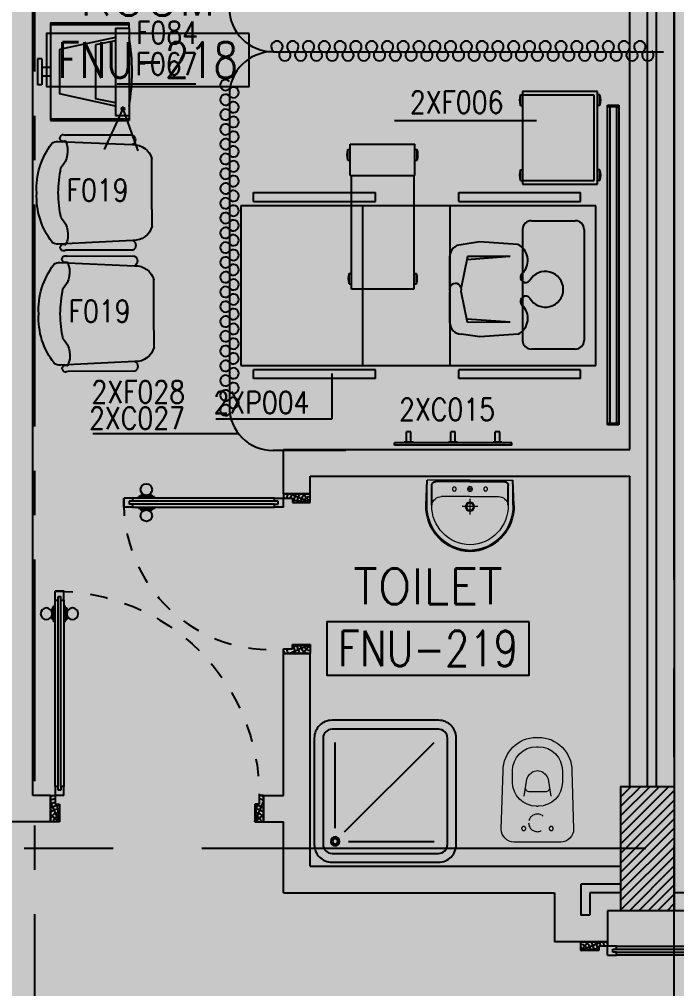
# Model space of a CAD drawing. Extents: x 88852.7 to 88945.7, y 39921.6 to 40001.1.
# Drawn here: x 88889.48 to 88893.18, y 39979.31 to 39984.77 of the extents above; entities that cross this region are included whole.
import ezdxf
from ezdxf.enums import TextEntityAlignment as Align

# ---------------------------------------------------------------- set-up
doc = ezdxf.new("R2010")
doc.units = 0
doc.header["$MEASUREMENT"] = 0
for name, pattern in [('CENTER', [2, 1.25, -0.25, 0.25, -0.25]), ('CENTERX2', [4, 2.5, -0.5, 0.5, -0.5]), ('DASHED', [0.75, 0.5, -0.25]), ('HIDDEN', [0.375, 0.25, -0.125]), ('HIDDEN2', [0.1875, 0.125, -0.0625])]:
    doc.linetypes.add(name, pattern=pattern)
for name, color, linetype in [('A-TEXT', 7, 'CONTINUOUS'), ('AXES', 11, 'CENTERX2'), ('AXES1', 11, 'CENTER'), ('COL', 2, 'CONTINUOUS'), ('DOOR', 7, 'CONTINUOUS'), ('EJ', 9, 'CONTINUOUS'), ('FIX', 3, 'CONTINUOUS'), ('HAT', 8, 'CONTINUOUS'), ('HIDDEN', 9, 'HIDDEN2'), ('INSUL', 4, 'CONTINUOUS'), ('MEDICAL', 4, 'CONTINUOUS'), ('NON-MEDICAL', 4, 'CONTINUOUS'), ('RM-BOX', 4, 'CONTINUOUS'), ('RM-NAME', 2, 'CONTINUOUS'), ('RM-NO', 2, 'CONTINUOUS'), ('ROOF', 7, 'CONTINUOUS'), ('WALL', 4, 'CONTINUOUS')]:
    doc.layers.add(name, color=color, linetype=linetype)
doc.styles.add('ROMANS', font='ROMANS.shx', dxfattribs={"width": 0.6})
doc.dimstyles.new('DIM-OUT', dxfattribs={"dimscale": 0, "dimtxt": 0.24, "dimasz": 0.08, "dimexe": 0.02, "dimexo": 0.02, "dimgap": 0.05, "dimtad": 1, "dimdec": 0, "dimlfac": 1000, "dimzin": 0, "dimdsep": 46, "dimtxsty": 'ROMANS', "dimblk1": 'ARCHTICK', "dimblk2": 'ARCHTICK', "dimsah": 1, "dimcen": 0.01, "dimdle": 0.08, "dimclrd": 4, "dimclre": 4, "dimclrt": 2, "dimadec": 0, "dimazin": 0, "dimtp": 2, "dimtm": 2, "dimtfac": 0.114286, "dimtdec": 0, "dimtix": 1, "dimtmove": 2, "dimatfit": 3, "dimldrblk": 'ARCHTICK', "dimfxl": 0, "dimtolj": 1, "dimtzin": 0, "dimarcsym": 0})

# ---------------------------------------------------------------- blocks, each defined once
blk = doc.blocks.new('A$C272A55A0')
at = {"layer": 'DOOR', "color": 0, "linetype": 'ByBlock'}
for p, q in [((0, 900.4), (0, 1050.4)), ((50, 1050.4), (0, 1050.4)), ((50, 950.4), (50, 1050.4)), ((1750, 950.4), (1750, 1050.4)), ((1750, 1050.4), (1800, 1050.4)), ((1800, 1050.4), (1800, 900.4)), ((25, 950.4), (50, 950.4)), ((25, 900.4), (25, 950.4)), ((1775, 950.4), (1750, 950.4)), ((1775, 900.4), (1775, 950.4)), ((0, 900.4), (25, 900.4)), ((75, 900.4), (25, 900.4)), ((25, 850.4), (25, 900.4)), ((75, 900.4), (75, 850.4)), ((1725, 900.4), (1775, 900.4)), ((1725, 900.4), (1725, 850.4)), ((1800, 900.4), (1775, 900.4)), ((1775, 850.4), (1775, 900.4)), ((42, 850.4), (25, 850.4)), ((58, 870.4), (42, 870.4)), ((42, 870.4), (42, 850.4)), ((58, 850.4), (58, 870.4)), ((75, 850.4), (58, 850.4)), ((1725, 850.4), (1742, 850.4)), ((1742, 870.4), (1758, 870.4)), ((1742, 850.4), (1742, 870.4)), ((1758, 870.4), (1758, 850.4)), ((1758, 850.4), (1775, 850.4)), ((1725, 172.7), (1717.8, 172.7)), ((1717.8, 172.7), (1717.8, 82.7)), ((1775, 172.7), (1782.2, 172.7)), ((1782.2, 172.7), (1782.2, 82.7)), ((1717.8, 160.1), (1708.8, 160.1)), ((1708.8, 95.3), (1708.8, 160.1)), ((1717.8, 95.3), (1717.8, 160.1)), ((1782.2, 160.1), (1791.2, 160.1)), ((1782.2, 95.3), (1782.2, 160.1)), ((1791.2, 95.3), (1791.2, 160.1)), ((1717.8, 95.3), (1708.8, 95.3)), ((1725, 82.7), (1717.8, 82.7)), ((1775, 82.7), (1782.2, 82.7)), ((1782.2, 95.3), (1791.2, 95.3)), ((25, 50.4), (42, 50.4)), ((25, 50.4), (25, 0.4)), ((25, 0.4), (75, 0.4)), ((75, 0.4), (25, 0.4)), ((42, 50.4), (42, 30.4)), ((42, 30.4), (58, 30.4)), ((58, 50.4), (75, 50.4)), ((58, 50.4), (58, 30.4)), ((75, 50.4), (75, 0.4)), ((1742, 50.4), (1725, 50.4)), ((1725, 50.4), (1725, 0.4)), ((1775, 0.4), (1725, 0.4)), ((1725, 0.4), (1775, 0.4)), ((1742, 50.4), (1742, 30.4)), ((1758, 30.4), (1742, 30.4)), ((1775, 50.4), (1758, 50.4)), ((1758, 50.4), (1758, 30.4)), ((1775, 50.4), (1775, 0.4))]:
    blk.add_line(p, q, dxfattribs=at)
at = {"layer": 'DOOR', "color": 9, "linetype": 'ByBlock'}
for p, q in [((50, 1050.4), (0, 1010.2)), ((50, 1050.4), (0, 936.6)), ((50, 1050.4), (36.6, 950.4)), ((1750, 1050.4), (1800, 1010.2)), ((1750, 1050.4), (1800, 936.6)), ((1750, 1050.4), (1763.4, 950.4))]:
    blk.add_line(p, q, dxfattribs=at)
at = {"layer": 'DOOR', "linetype": 'ByBlock'}
for p, q in [((25, 850.4), (25, 50.4)), ((42, 850.4), (42, 50.4)), ((58, 850.4), (58, 50.4)), ((75, 50.4), (75, 850.4)), ((1725, 50.4), (1725, 850.4)), ((1742, 850.4), (1742, 50.4)), ((1758, 850.4), (1758, 50.4)), ((1775, 850.4), (1775, 50.4))]:
    blk.add_line(p, q, dxfattribs=at)
at = {"layer": 'DOOR', "color": 0, "linetype": 'ByBlock'}
for centre in [(1676.5, 127.7), (1823.5, 127.7)]:
    blk.add_circle(centre, 32.4, dxfattribs=at)
at = {"layer": 'DOOR', "color": 9, "linetype": 'ByBlock'}
for centre, radius, start, end in [((50, 1050.4), 34.4, 180, 270), ((50, 1050.4), 14.4, 180, 270), ((1750, 1050.4), 14.4, 270, 0), ((1750, 1050.4), 34.4, 270, 0), ((50, 1050.4), 54.4, 203.2074, 270), ((50, 1050.4), 74.4, 227.7764, 270), ((1750, 1050.4), 54.4, 270, 336.7926), ((1750, 1050.4), 74.4, 270, 312.2236), ((50, 1050.4), 94.4, 238.0182, 270), ((50, 1050.4), 114.4, 244.0838, 257.3774), ((1750, 1050.4), 94.4, 270, 301.9818), ((1750, 1050.4), 114.4, 282.6226, 295.9162), ((50, 1050.4), 134.4, 248.1598, 259.28), ((50, 1050.4), 154.4, 251.1053, 256.2858), ((1750, 1050.4), 134.4, 280.72, 291.8402), ((1750, 1050.4), 154.4, 283.7142, 288.8947)]:
    blk.add_arc(centre, radius, start, end, dxfattribs=at)
at = {"layer": 'DOOR', "linetype": 'HIDDEN', "ltscale": 0.5}
for centre, start, end in [((50, 851.4), 268.3174, 3.2965), ((1750, 851.4), 176.7035, 271.6826)]:
    blk.add_arc(centre, 851.4, start, end, dxfattribs=at)
at = {"layer": 'WALL', "linetype": 'ByBlock'}
blk.add_line((1800, 900.4), (1800, 1050.4), dxfattribs=at)
blk = doc.blocks.new('C11')
at = {"layer": 'HAT'}
h = blk.add_hatch(dxfattribs=at)
h.set_pattern_fill('ANSI31', color=256, scale=300, style=0)
h.set_pattern_definition([(45, (-248556.182, -75061.005), (-26.5165043, 26.5165043), [])])
h.paths.add_polyline_path([(300, 700), (0, 700), (0, 350), (300, 350)])
h.paths.add_polyline_path([(300, 350), (0, 350), (0, 0), (300, 0)])
at = {"layer": 'COL'}
blk.add_lwpolyline([(300, 700), (300, 0), (0, 0), (0, 700)], close=True, dxfattribs=at)
blk = doc.blocks.new('RM1')
at = {"layer": 'RM-BOX'}
blk.add_lwpolyline([(569.9, -200), (-569.9, -200), (-569.9, -500), (569.9, -500)], close=True, dxfattribs=at)
at = {"layer": 'RM-NAME', "style": 'ROMANS'}
for tag, p in [('ROOMNAME1', (0, 323.8)), ('ROOMNAME2', (0, 0))]:
    blk.add_attdef(tag, text='', height=200, dxfattribs=at).set_placement(p, align=Align.MIDDLE)
at = {"layer": 'RM-NO', "style": 'ROMANS', "width": 0.8}
blk.add_attdef('ROOMNO', text='', height=200, dxfattribs=at).set_placement((0, -350), align=Align.MIDDLE)
blk = doc.blocks.new('SHR1')
at = {"layer": 'FIX'}
for p, q in [((-195.7, 195.7), (-700, 700)), ((-142.7, 217.7), (-142.7, 700)), ((-217.7, 142.7), (-700, 142.7))]:
    blk.add_line(p, q, dxfattribs=at)
for points in [[(-825, 125), (-825, 725, -0.414214), (-725, 825), (-125, 825, -0.414214), (-25, 725), (-25, 125, -0.414214), (-125, 25), (-725, 25, -0.414214)], [(-775, 125), (-775, 725, -0.414214), (-725, 775), (-125, 775, -0.414214), (-75, 725), (-75, 125, -0.414214), (-125, 75), (-725, 75, -0.414214)]]:
    blk.add_lwpolyline(points, format="xyb", close=True, dxfattribs=at)
for radius in [25, 15]:
    blk.add_circle((-142.7, 142.7), radius, dxfattribs=at)
blk = doc.blocks.new('LAV1')
at = {"layer": 'FIX', "linetype": 'DASHED', "lineweight": 20, "ltscale": 0.05}
for p, q in [((-0.5, 170), (-0.5, 270)), ((-0.5, 170), (-0.5, 270)), ((49.5, 220), (-50.5, 220))]:
    blk.add_line(p, q, dxfattribs=at)
at = {"layer": 'FIX', "linetype": 'ByBlock', "ltscale": 0.3}
for p, q in [((-280, 210), (-275, 50)), ((-245, 210), (-245, 85)), ((245, 210), (245, 85)), ((280, 210), (275, 50)), ((0, 60), (-220.2, 60)), ((0, 60), (220.2, 60))]:
    blk.add_line(p, q, dxfattribs=at)
at = {"layer": 'FIX', "linetype": 'Continuous', "lineweight": 20}
for p, q in [((-275, 210), (-275, 50)), ((275, 210), (275, 50)), ((0, 155), (-181.4, 155)), ((0, 155), (181.4, 155)), ((0, 50), (-275, 50)), ((0, 50), (-252.5, 50)), ((0, 50), (275, 50)), ((0, 50), (252.5, 50))]:
    blk.add_line(p, q, dxfattribs=at)
at = {"layer": 'FIX', "lineweight": 20}
for p, q in [((15.6, 107.5), (-15.5, 107.5)), ((0, 92), (0, 123))]:
    blk.add_line(p, q, dxfattribs=at)
for centre, radius in [((-0.5, 220), 29.5), ((-0.5, 220), 22.5), ((0, 107.5), 15.5)]:
    blk.add_circle(centre, radius, dxfattribs=at)
at = {"layer": 'FIX', "linetype": 'HIDDEN', "lineweight": 20, "ltscale": 0.05}
for centre in [(-100, 107.5), (100, 107.5)]:
    blk.add_circle(centre, 12.4, dxfattribs=at)
at = {"layer": 'FIX', "linetype": 'ByBlock', "ltscale": 0.3}
for centre, radius, start, end in [((6.9, 220), 287, 91.37765, 182.00641), ((-6.9, 220), 287, 357.99359, 88.62235), ((-220.1, 84.9), 24.9, 179.70214, 269.94861), ((220.1, 84.9), 24.9, 270.05139, 0.29786)]:
    blk.add_arc(centre, radius, start, end, dxfattribs=at)
at = {"layer": 'FIX', "linetype": 'Continuous', "lineweight": 20}
for centre, radius, start, end in [((8.4, 216.7), 283.4, 91.6988, 181.35097), ((-8.4, 216.7), 283.4, 358.64903, 88.3012), ((7.6, 212.5), 252.7, 91.73281, 180.48842), ((-7.6, 212.5), 252.7, 359.51158, 88.26719), ((-179.2, 221.8), 66.9, 190.20056, 268.07863), ((179.2, 221.8), 66.9, 271.92137, 349.79944)]:
    blk.add_arc(centre, radius, start, end, dxfattribs=at)
blk = doc.blocks.new('WC1')
at = {"layer": 'FIX', "lineweight": 20}
for p, q in [((-210, 203.8), (-538, 193.8)), ((-475, 140.8), (-538, 140.8)), ((-137, 0), (-137, 130.8)), ((-394.8, 75.7), (-490.4, 60.1)), ((-727, 4.8), (-727, -4.8)), ((-674, 4.8), (-674, -4.8)), ((-533.7, 24.2), (-539.5, 0)), ((-539.5, 0), (-533.7, -24.2)), ((-339, 4.8), (-339, -4.8)), ((-137, -130.8), (-137, 0)), ((-490.4, -60.1), (-394.8, -75.7)), ((-538, -140.8), (-475, -140.8)), ((-538, -193.8), (-210, -203.8)), ((-213.2, -203.8), (-210, -203.8))]:
    blk.add_line(p, q, dxfattribs=at)
at = {"layer": 'FIX', "linetype": 'Continuous', "lineweight": 20}
blk.add_line((-420.1, -47.3), (-420.4, 44.6), dxfattribs=at)
at = {"layer": 'FIX', "linetype": 'HIDDEN', "lineweight": 20, "ltscale": 0.05}
for centre in [(-213.2, 77.5), (-213.2, -77.5)]:
    blk.add_circle(centre, 11.6, dxfattribs=at)
at = {"layer": 'FIX', "linetype": 'HIDDEN2', "lineweight": 20, "ltscale": 0.3}
blk.add_circle((-245, 0), 49.8, dxfattribs=at)
at = {"layer": 'FIX', "lineweight": 20}
for centre, radius, start, end in [((-538, 4.8), 189, 90, 180), ((-210, 130.8), 73, 360, 90), ((-538, 4.8), 136, 90, 180), ((-475, 4.8), 136, 360, 90), ((-464.4, -17.6), 82, 108.496, 128.9242), ((-473, -6.9), 68.2, 128.9242, 152.8468), ((-538, -4.8), 189, 180, 270), ((-538, -4.8), 136, 180, 270), ((-473, 6.9), 68.2, 207.1532, 231.0758), ((-464.4, 17.6), 82, 231.0758, 251.504), ((-475, -4.8), 136, 270, 0), ((-210, -130.8), 73, 270, 0)]:
    blk.add_arc(centre, radius, start, end, dxfattribs=at)
at = {"layer": 'FIX', "linetype": 'Continuous', "lineweight": 20}
for centre, start, end in [((-442.7, 45.5), 357.6662, 91.6121), ((-442.4, -45.6), 268.3879, 2.3338)]:
    blk.add_arc(centre, 22.3, start, end, dxfattribs=at)
blk = doc.blocks.new('DOOR100')
at = {"layer": 'DOOR', "color": 0, "linetype": 'ByBlock'}
for p, q in [((-76.1, 1251.1), (-76.1, 1301.1)), ((-76.1, 1301.1), (-26.1, 1301.1)), ((-26.1, 1301.1), (-76.1, 1301.1)), ((-59.1, 1251.1), (-59.1, 1271.1)), ((-43.1, 1271.1), (-59.1, 1271.1)), ((-43.1, 1251.1), (-43.1, 1271.1)), ((-26.1, 1251.1), (-26.1, 1301.1)), ((-92.3, 1206.1), (-92.3, 1141.3)), ((-83.3, 1206.1), (-92.3, 1206.1)), ((-83.3, 1128.7), (-83.3, 1218.7)), ((-76.1, 1218.7), (-83.3, 1218.7)), ((-83.3, 1206.1), (-83.3, 1141.3)), ((-59.1, 1251.1), (-76.1, 1251.1)), ((-26.1, 1251.1), (-43.1, 1251.1)), ((-26.1, 1218.7), (-18.9, 1218.7)), ((-18.9, 1128.7), (-18.9, 1218.7)), ((-18.9, 1206.1), (-18.9, 1141.3)), ((-18.9, 1206.1), (-9.9, 1206.1)), ((-9.9, 1206.1), (-9.9, 1141.3)), ((-83.3, 1141.3), (-92.3, 1141.3)), ((-76.1, 1128.7), (-83.3, 1128.7)), ((-26.1, 1128.7), (-18.9, 1128.7)), ((-18.9, 1141.3), (-9.9, 1141.3)), ((-76.1, 200), (-59.1, 200)), ((-76.1, 150), (-76.1, 200)), ((-59.1, 200), (-59.1, 180)), ((-59.1, 180), (-43.1, 180)), ((-43.1, 200), (-26.1, 200)), ((-43.1, 180), (-43.1, 200)), ((-26.1, 200), (-26.1, 150)), ((-1201.1, 0), (-1201.1, 150)), ((-1201.1, 150), (-1176.1, 150)), ((-1201.1, 150), (-1201.1, 0)), ((-1176.1, 150), (-1176.1, 100)), ((-76.1, 150), (-26.1, 150)), ((-1.1, 150), (-26.1, 150)), ((-26.1, 150), (-26.1, 100)), ((-1.1, 150), (-1.1, 0)), ((-1176.1, 100), (-1151.1, 100)), ((-1151.1, 100), (-1151.1, 0)), ((-51.1, 100), (-51.1, 0)), ((-26.1, 100), (-51.1, 100)), ((-1151.1, 0), (-1201.1, 0)), ((-51.1, 0), (-1.1, 0))]:
    blk.add_line(p, q, dxfattribs=at)
at = {"layer": 'DOOR', "linetype": 'ByBlock'}
for p, q in [((-76.1, 1251.1), (-76.1, 200)), ((-59.1, 200), (-59.1, 1251.1)), ((-43.1, 200), (-43.1, 1251.1)), ((-26.1, 200), (-26.1, 1251.1))]:
    blk.add_line(p, q, dxfattribs=at)
at = {"layer": 'DOOR', "color": 9, "linetype": 'ByBlock'}
for p, q in [((-1151.1, 0), (-1201.1, 113.7)), ((-51.1, 0), (-1.1, 113.7)), ((-1151.1, 0), (-1164.4, 100)), ((-51.1, 0), (-37.7, 100)), ((-1151.1, 0), (-1201.1, 40.1)), ((-51.1, 0), (-1.1, 40.1))]:
    blk.add_line(p, q, dxfattribs=at)
at = {"layer": 'DOOR', "color": 0, "linetype": 'ByBlock'}
for centre in [(-124.6, 1173.7), (22.5, 1173.7)]:
    blk.add_circle(centre, 32.4, dxfattribs=at)
at = {"layer": 'DOOR', "linetype": 'HIDDEN', "ltscale": 0.5}
blk.add_arc((-26.8, 151.9), 1149.2, 89.961, 180.0931, dxfattribs=at)
at = {"layer": 'DOOR', "color": 9, "linetype": 'ByBlock'}
for centre, radius, start, end in [((-1151.1, 0), 154.4, 103.7142, 108.8947), ((-1151.1, 0), 134.4, 100.72, 111.8402), ((-51.1, 0), 134.4, 68.1598, 79.28), ((-51.1, 0), 114.4, 64.0838, 77.3774), ((-51.1, 0), 154.4, 71.1053, 76.2858), ((-1151.1, 0), 94.4, 90, 121.9818), ((-1151.1, 0), 74.4, 90, 132.2236), ((-51.1, 0), 94.4, 58.0182, 90), ((-51.1, 0), 74.4, 47.7764, 90), ((-1151.1, 0), 54.4, 90, 156.7926), ((-1151.1, 0), 34.4, 90, 180), ((-1151.1, 0), 14.4, 90, 180), ((-51.1, 0), 54.4, 23.2074, 90), ((-51.1, 0), 34.4, 0, 90), ((-51.1, 0), 14.4, 0, 90)]:
    blk.add_arc(centre, radius, start, end, dxfattribs=at)
blk = doc.blocks.new('DOOR90')
at = {"layer": 'DOOR', "linetype": 'ByBlock'}
for p, q in [((0, 0), (-150, 0)), ((-200, -25), (-1000, -25)), ((-200, -42), (-1000, -42)), ((-200, -58), (-1000, -58)), ((-1000, -75), (-200, -75))]:
    blk.add_line(p, q, dxfattribs=at)
at = {"layer": 'DOOR', "color": 0, "linetype": 'ByBlock'}
for p, q in [((-150, 0), (-150, -25)), ((-150, 0), (0, 0)), ((0, -50), (0, 0)), ((-1050, -25), (-1050, -75)), ((-1050, -75), (-1050, -25)), ((-1000, -25), (-1050, -25)), ((-1020, -42), (-1020, -58)), ((-1000, -42), (-1020, -42)), ((-1000, -25), (-1000, -42)), ((-967.6, -25), (-967.6, -17.8)), ((-877.6, -17.8), (-967.6, -17.8)), ((-955, -17.8), (-955, -8.8)), ((-955, -8.8), (-890.2, -8.8)), ((-955, -17.8), (-890.2, -17.8)), ((-890.2, -17.8), (-890.2, -8.8)), ((-877.6, -25), (-877.6, -17.8)), ((-200, -42), (-200, -25)), ((-200, -25), (-150, -25)), ((-180, -42), (-200, -42)), ((-180, -58), (-180, -42)), ((-150, -75), (-150, -25)), ((-150, -25), (-100, -25)), ((-100, -25), (-100, -50)), ((-100, -50), (0, -50)), ((-1000, -75), (-1050, -75)), ((-1000, -58), (-1020, -58)), ((-1000, -58), (-1000, -75)), ((-967.6, -75), (-967.6, -82.2)), ((-877.6, -82.2), (-967.6, -82.2)), ((-955, -82.2), (-955, -91.2)), ((-955, -82.2), (-890.2, -82.2)), ((-955, -91.2), (-890.2, -91.2)), ((-890.2, -82.2), (-890.2, -91.2)), ((-877.6, -75), (-877.6, -82.2)), ((-200, -75), (-200, -58)), ((-200, -58), (-180, -58)), ((-150, -75), (-200, -75)), ((-100, -850), (0, -850)), ((-100, -875), (-100, -850)), ((0, -850), (0, -900)), ((-150, -900), (-150, -875)), ((-150, -875), (-100, -875)), ((0, -900), (-150, -900)), ((-150, -900), (0, -900))]:
    blk.add_line(p, q, dxfattribs=at)
at = {"layer": 'DOOR', "color": 9, "linetype": 'ByBlock'}
for p, q in [((0, -50), (-113.7, 0)), ((0, -50), (-40.1, 0)), ((0, -50), (-100, -36.6)), ((0, -850), (-113.7, -900)), ((0, -850), (-100, -863.4)), ((0, -850), (-40.1, -900))]:
    blk.add_line(p, q, dxfattribs=at)
at = {"layer": 'DOOR', "color": 0, "linetype": 'ByBlock'}
for centre in [(-922.6, 23.5), (-922.6, -123.5)]:
    blk.add_circle(centre, 32.4, dxfattribs=at)
at = {"layer": 'DOOR', "color": 9, "linetype": 'ByBlock'}
for centre, radius, start, end in [((0, -50), 74.4, 137.7764, 180), ((0, -50), 54.4, 113.2074, 180), ((0, -50), 154.4, 161.1053, 166.2858), ((0, -50), 134.4, 158.1598, 169.28), ((0, -50), 114.4, 154.0838, 167.3774), ((0, -50), 94.4, 148.0182, 180), ((0, -50), 34.4, 90, 180), ((0, -50), 14.4, 90, 180), ((0, -850), 94.4, 180, 211.9818), ((0, -850), 74.4, 180, 222.2236), ((0, -850), 54.4, 180, 246.7926), ((0, -850), 34.4, 180, 270), ((0, -850), 14.4, 180, 270), ((0, -850), 154.4, 193.7142, 198.8947), ((0, -850), 134.4, 190.72, 201.8402)]:
    blk.add_arc(centre, radius, start, end, dxfattribs=at)
at = {"layer": 'DOOR', "linetype": 'HIDDEN', "ltscale": 0.5}
blk.add_arc((-222.2, -50), 828.2, 178.2701, 275.003, dxfattribs=at)

msp = doc.modelspace()

# ---------------------------------------------------------------- linework, layer by layer
at = {"layer": 'AXES'}
for p, q in [((88893.1703, 39921.6153), (88893.1703, 40000.0779)), ((88945.0103, 39980.0996), (88876.9703, 39980.0996))]:
    msp.add_line(p, q, dxfattribs=at)
at = {"layer": 'AXES1'}
msp.add_line((88889.5703, 39928.4796), (88889.5703, 39987.2996), dxfattribs=at)
msp.add_line((88889.5703, 39928.4796), (88889.5703, 39987.2996), dxfattribs=at)
at = {"layer": 'EJ'}
msp.add_line((88893.1703, 39977.5996), (88893.1703, 39979.7496), dxfattribs=at)
at = {"layer": 'HIDDEN'}
msp.add_line((88893.1703, 39977.5996), (88893.1703, 39979.7496), dxfattribs=at)
at = {"layer": 'INSUL'}
for p, q in [((88893.0203, 39980.4496), (88893.0203, 39987.0496)), ((88893.0703, 39980.4496), (88893.0703, 39987.0496)), ((88892.8703, 39979.8996), (88892.6453, 39979.8996)), ((88892.6453, 39979.8996), (88892.6453, 39979.7246)), ((88892.8703, 39979.8496), (88892.6953, 39979.8496)), ((88892.6953, 39979.8496), (88892.6953, 39979.7246)), ((88892.6953, 39979.7246), (88892.6453, 39979.7246))]:
    msp.add_line(p, q, dxfattribs=at)
at = {"layer": 'MEDICAL'}
for p, q in [((88889.6586, 39984.7538), (88889.6586, 39984.2026)), ((88889.6586, 39984.7538), (88890.1015, 39984.7538)), ((88889.6586, 39984.7439), (88890.1015, 39984.7439)), ((88890.1015, 39984.7243), (88890.1015, 39984.7538)), ((88890.0242, 39984.7243), (88890.1015, 39984.7243)), ((88890.0242, 39984.7243), (88890.0242, 39984.2321)), ((88890.1015, 39984.7243), (88890.1015, 39984.2321)), ((88890.0242, 39984.6716), (88889.7078, 39984.603)), ((88890.0242, 39984.6529), (88889.9117, 39984.6309)), ((88889.7078, 39984.603), (88889.7078, 39984.3534)), ((88889.9117, 39984.6309), (88889.9117, 39984.3255)), ((88890.9112, 39984.5912), (88893.11, 39984.5912)), ((88889.585, 39984.552), (88889.585, 39984.4044)), ((88889.6094, 39984.552), (88889.585, 39984.552)), ((88889.6094, 39984.552), (88889.6094, 39984.4044)), ((88889.6586, 39984.5028), (88889.6094, 39984.5028)), ((88889.6586, 39984.4536), (88889.6094, 39984.4536)), ((88889.6094, 39984.4044), (88889.585, 39984.4044)), ((88892.7392, 39984.3666), (88892.316, 39984.3666)), ((88892.316, 39984.3666), (88892.316, 39983.8449)), ((88892.7392, 39983.8449), (88892.7392, 39984.3666)), ((88890.0242, 39984.2848), (88889.7078, 39984.3534)), ((88890.0242, 39984.3035), (88889.9117, 39984.3255)), ((88890.6652, 39984.3451), (88890.6652, 39982.5897)), ((88892.3038, 39984.2887), (88892.3038, 39984.3477)), ((88892.3038, 39984.3477), (88892.316, 39984.3477)), ((88892.7195, 39984.3469), (88892.316, 39984.3469)), ((88892.7195, 39983.8646), (88892.7195, 39984.3469)), ((88892.7514, 39984.3477), (88892.7392, 39984.3477)), ((88892.7514, 39984.2887), (88892.7514, 39984.3477)), ((88890.0653, 39984.2687), (88889.9605, 39984.04)), ((88890.0653, 39984.2687), (88890.1501, 39984.0319)), ((88892.3038, 39984.2887), (88892.316, 39984.2887)), ((88892.7514, 39984.2887), (88892.7392, 39984.2887)), ((88892.7946, 39982.4888), (88892.7946, 39984.2891)), ((88892.7946, 39984.2891), (88892.8577, 39984.2891)), ((88892.7946, 39984.283), (88892.8577, 39984.283)), ((88892.8092, 39982.4949), (88892.8092, 39984.283)), ((88892.8462, 39984.283), (88892.8462, 39982.4949)), ((88892.8577, 39984.2891), (88892.8577, 39982.4888)), ((88889.6586, 39984.2125), (88890.1015, 39984.2125)), ((88889.6586, 39984.2026), (88890.1015, 39984.2026)), ((88890.0242, 39984.2321), (88890.1015, 39984.2321)), ((88890.1015, 39984.2321), (88890.1015, 39984.2026)), ((88891.3319, 39984.0396), (88891.3461, 39984.0396)), ((88891.3319, 39983.9805), (88891.3319, 39984.0396)), ((88891.3461, 39983.8934), (88891.3461, 39984.0706)), ((88891.3461, 39984.0706), (88891.7103, 39984.0706)), ((88891.7103, 39983.8934), (88891.7103, 39984.0706)), ((88891.7103, 39984.0396), (88891.7222, 39984.0396)), ((88891.7222, 39983.9805), (88891.7222, 39984.0396)), ((88891.3319, 39983.9805), (88891.3461, 39983.9805)), ((88891.7103, 39983.9805), (88891.7222, 39983.9805)), ((88892.3038, 39983.866), (88892.3038, 39983.925)), ((88892.3038, 39983.925), (88892.316, 39983.925)), ((88892.7514, 39983.925), (88892.7392, 39983.925)), ((88892.7514, 39983.866), (88892.7514, 39983.925)), ((88891.3461, 39983.8934), (88891.7103, 39983.8934)), ((88891.3522, 39983.2537), (88891.3522, 39983.8934)), ((88891.7041, 39983.8934), (88891.7041, 39983.2537)), ((88892.3038, 39983.866), (88892.316, 39983.866)), ((88892.316, 39983.8646), (88892.7195, 39983.8646)), ((88892.316, 39983.8449), (88892.7392, 39983.8449)), ((88892.7514, 39983.866), (88892.7392, 39983.866)), ((88890.8019, 39983.7969), (88891.4876, 39983.7969)), ((88890.8019, 39983.7477), (88890.8019, 39983.7969)), ((88891.4876, 39983.7477), (88891.4876, 39983.7969)), ((88891.9577, 39983.7969), (88892.6434, 39983.7969)), ((88891.9577, 39983.7477), (88891.9577, 39983.7969)), ((88892.6434, 39983.7477), (88892.6434, 39983.7969)), ((88892.7294, 39983.7227), (88890.7294, 39983.7227)), ((88890.7294, 39983.7227), (88890.7294, 39982.8227)), ((88890.8019, 39983.7477), (88891.4876, 39983.7477)), ((88891.4169, 39982.8227), (88891.4169, 39983.7227)), ((88891.909, 39982.8227), (88891.909, 39983.7227)), ((88891.9577, 39983.7477), (88892.6434, 39983.7477)), ((88892.7294, 39982.8227), (88892.7294, 39983.7227)), ((88892.3659, 39983.6388), (88892.6133, 39983.6388)), ((88892.3167, 39983.5896), (88892.3167, 39982.9642)), ((88892.6625, 39983.5896), (88892.6625, 39982.9642)), ((88891.3393, 39983.3415), (88891.3522, 39983.3415)), ((88891.3393, 39983.2825), (88891.3393, 39983.3415)), ((88891.7041, 39983.3415), (88891.7185, 39983.3415)), ((88891.7185, 39983.2825), (88891.7185, 39983.3415)), ((88891.3393, 39983.2825), (88891.3522, 39983.2825)), ((88891.7041, 39983.2825), (88891.7185, 39983.2825)), ((88891.7041, 39983.2537), (88891.3522, 39983.2537)), ((88892.6133, 39982.915), (88892.3659, 39982.915)), ((88890.7294, 39982.8227), (88892.7294, 39982.8227)), ((88891.4876, 39982.7977), (88890.8019, 39982.7977)), ((88890.8019, 39982.7485), (88890.8019, 39982.7977)), ((88891.4876, 39982.7485), (88891.4876, 39982.7977)), ((88892.6434, 39982.7977), (88891.9577, 39982.7977)), ((88891.9577, 39982.7485), (88891.9577, 39982.7977)), ((88892.6434, 39982.7485), (88892.6434, 39982.7977)), ((88891.4876, 39982.7485), (88890.8019, 39982.7485)), ((88892.6434, 39982.7485), (88891.9577, 39982.7485)), ((88892.8577, 39982.4949), (88892.7946, 39982.4949)), ((88892.8577, 39982.4888), (88892.7946, 39982.4888)), ((88891.3203, 39982.3437), (88890.9112, 39982.3437))]:
    msp.add_line(p, q, dxfattribs=at)
at = {"layer": 'MEDICAL', "const_width": 0.000738}
for points in [[(88889.9605, 39984.0629, -1), (88889.9605, 39984.0622, -1)], [(88890.1501, 39984.0544, -1), (88890.1501, 39984.0537, -1)]]:
    msp.add_lwpolyline(points, format="xyb", close=True, dxfattribs=at)
at = {"layer": 'MEDICAL'}
for radius in [0.00868, 0.00533]:
    msp.add_circle((88890.0657, 39984.2691), radius, dxfattribs=at)
for centre, radius, start, end in [((88890.9112, 39984.8373), 0.2461, 180, 270), ((88888.9316, 39984.4782), 1.1858, 350.6153, 9.3847), ((88890.9112, 39984.3451), 0.2461, 90, 180), ((88892.39, 39984.3182), 0.091, 161.0754, 198.9246), ((88892.6653, 39984.3182), 0.091, 341.0754, 18.9246), ((88891.418, 39984.01), 0.091, 161.0754, 198.9246), ((88891.6361, 39984.01), 0.091, 341.0754, 18.9246), ((88892.39, 39983.8955), 0.091, 161.0754, 198.9246), ((88892.6653, 39983.8955), 0.091, 341.0754, 18.9246), ((88892.3659, 39983.5896), 0.0492, 90, 180), ((88892.6133, 39983.5896), 0.0492, 0, 90), ((88891.4255, 39983.312), 0.091, 161.0754, 198.9246), ((88891.6324, 39983.312), 0.091, 341.0754, 18.9246), ((88892.3659, 39982.9642), 0.0492, 180, 270), ((88892.6133, 39982.9642), 0.0492, 270, 0), ((88890.9112, 39982.5897), 0.2461, 180, 270)]:
    msp.add_arc(centre, radius, start, end, dxfattribs=at)
at = {"layer": 'MEDICAL', "color": 15}
for centre, radius, start, end in [((88890.9333, 39984.6191), 0.0322, 313.5684, 226.4316), ((88891.0221, 39984.6191), 0.0322, 313.5684, 226.4316), ((88891.111, 39984.6191), 0.0322, 313.5684, 226.4316), ((88891.1999, 39984.6191), 0.0322, 313.5684, 226.4316), ((88891.2887, 39984.6191), 0.0322, 313.5684, 226.4316), ((88891.3776, 39984.6191), 0.0322, 313.5684, 226.4316), ((88891.4665, 39984.6191), 0.0322, 313.5684, 226.4316), ((88891.5553, 39984.6191), 0.0322, 313.5684, 226.4316), ((88891.6442, 39984.6191), 0.0322, 313.5684, 226.4316), ((88891.7331, 39984.6191), 0.0322, 313.5684, 226.4316), ((88891.8219, 39984.6191), 0.0322, 313.5684, 226.4316), ((88891.9108, 39984.6191), 0.0322, 313.5684, 226.4316), ((88891.9997, 39984.6191), 0.0322, 313.5684, 226.4316), ((88892.0885, 39984.6191), 0.0322, 313.5684, 226.4316), ((88892.1774, 39984.6191), 0.0322, 313.5684, 226.4316), ((88892.2663, 39984.6191), 0.0322, 313.5684, 226.4316), ((88892.3551, 39984.6191), 0.0322, 313.5684, 226.4316), ((88892.444, 39984.6191), 0.0322, 313.5684, 226.4316), ((88892.5329, 39984.6191), 0.0322, 313.5684, 226.4316), ((88892.6217, 39984.6191), 0.0322, 313.5684, 226.4316), ((88892.7106, 39984.6191), 0.0322, 313.5684, 226.4316), ((88892.7995, 39984.6191), 0.0322, 313.5684, 226.4316), ((88892.8883, 39984.6191), 0.0322, 313.5684, 226.4316), ((88892.9772, 39984.6191), 0.0322, 313.5684, 226.4316), ((88890.9777, 39984.5724), 0.0322, 133.5684, 46.4316), ((88891.0666, 39984.5724), 0.0322, 133.5684, 46.4316), ((88891.1554, 39984.5724), 0.0322, 133.5684, 46.4316), ((88891.2443, 39984.5724), 0.0322, 133.5684, 46.4316), ((88891.3332, 39984.5724), 0.0322, 133.5684, 46.4316), ((88891.422, 39984.5724), 0.0322, 133.5684, 46.4316), ((88891.5109, 39984.5724), 0.0322, 133.5684, 46.4316), ((88891.5998, 39984.5724), 0.0322, 133.5684, 46.4316), ((88891.6886, 39984.5724), 0.0322, 133.5684, 46.4316), ((88891.7775, 39984.5724), 0.0322, 133.5684, 46.4316), ((88891.8664, 39984.5724), 0.0322, 133.5684, 46.4316), ((88891.9552, 39984.5724), 0.0322, 133.5684, 46.4316), ((88892.0441, 39984.5724), 0.0322, 133.5684, 46.4316), ((88892.133, 39984.5724), 0.0322, 133.5684, 46.4316), ((88892.2218, 39984.5724), 0.0322, 133.5684, 46.4316), ((88892.3107, 39984.5724), 0.0322, 133.5684, 46.4316), ((88892.3996, 39984.5724), 0.0322, 133.5684, 46.4316), ((88892.4884, 39984.5724), 0.0322, 133.5684, 46.4316), ((88892.5773, 39984.5724), 0.0322, 133.5684, 46.4316), ((88892.6662, 39984.5724), 0.0322, 133.5684, 46.4316), ((88892.755, 39984.5724), 0.0322, 133.5684, 46.4316), ((88892.8439, 39984.5724), 0.0322, 133.5684, 46.4316), ((88892.9328, 39984.5724), 0.0322, 133.5684, 46.4316), ((88893.0216, 39984.5724), 0.0322, 133.5684, 46.4316), ((88890.644, 39984.4034), 0.0302, 43.5684, 316.4316), ((88890.6878, 39984.3617), 0.0302, 223.5684, 136.4316), ((88890.644, 39984.3201), 0.0302, 43.5684, 316.4316), ((88890.6878, 39984.2784), 0.0302, 223.5684, 136.4316), ((88890.644, 39984.2367), 0.0302, 43.5684, 316.4316), ((88890.6878, 39984.1951), 0.0302, 223.5684, 136.4316), ((88890.644, 39984.1534), 0.0302, 43.5684, 316.4316), ((88890.6878, 39984.1118), 0.0302, 223.5684, 136.4316), ((88890.644, 39984.0701), 0.0302, 43.5684, 316.4316), ((88890.6878, 39984.0285), 0.0302, 223.5684, 136.4316), ((88890.644, 39983.9868), 0.0302, 43.5684, 316.4316), ((88890.644, 39983.9035), 0.0302, 43.5684, 316.4316), ((88890.6878, 39983.9451), 0.0302, 223.5684, 136.4316), ((88890.6878, 39983.8618), 0.0302, 223.5684, 136.4316), ((88890.644, 39983.8202), 0.0302, 43.5684, 316.4316), ((88890.644, 39983.7369), 0.0302, 43.5684, 316.4316), ((88890.6878, 39983.7785), 0.0302, 223.5684, 136.4316), ((88890.6878, 39983.6952), 0.0302, 223.5684, 136.4316), ((88890.644, 39983.6535), 0.0302, 43.5684, 316.4316), ((88890.644, 39983.5702), 0.0302, 43.5684, 316.4316), ((88890.6878, 39983.6119), 0.0302, 223.5684, 136.4316), ((88890.6878, 39983.5286), 0.0302, 223.5684, 136.4316), ((88890.644, 39983.4869), 0.0302, 43.5684, 316.4316), ((88890.644, 39983.4036), 0.0302, 43.5684, 316.4316), ((88890.6878, 39983.4453), 0.0302, 223.5684, 136.4316), ((88890.6878, 39983.3619), 0.0302, 223.5684, 136.4316), ((88890.644, 39983.3203), 0.0302, 43.5684, 316.4316), ((88890.644, 39983.237), 0.0302, 43.5684, 316.4316), ((88890.6878, 39983.2786), 0.0302, 223.5684, 136.4316), ((88890.6878, 39983.1953), 0.0302, 223.5684, 136.4316), ((88890.644, 39983.1537), 0.0302, 43.5684, 316.4316), ((88890.6878, 39983.112), 0.0302, 223.5684, 136.4316), ((88890.644, 39983.0704), 0.0302, 43.5684, 316.4316), ((88890.6878, 39983.0287), 0.0302, 223.5684, 136.4316), ((88890.644, 39982.987), 0.0302, 43.5684, 316.4316), ((88890.6878, 39982.9454), 0.0302, 223.5684, 136.4316), ((88890.644, 39982.9037), 0.0302, 43.5684, 316.4316), ((88890.6878, 39982.8621), 0.0302, 223.5684, 136.4316), ((88890.644, 39982.8204), 0.0302, 43.5684, 316.4316), ((88890.6878, 39982.7788), 0.0302, 223.5684, 136.4316), ((88890.644, 39982.7371), 0.0302, 43.5684, 316.4316), ((88890.6878, 39982.6954), 0.0302, 223.5684, 136.4316), ((88890.644, 39982.6538), 0.0302, 43.5684, 316.4316), ((88890.6878, 39982.6121), 0.0302, 223.5684, 136.4316), ((88890.644, 39982.5705), 0.0302, 43.5684, 316.4316)]:
    msp.add_arc(centre, radius, start, end, dxfattribs=at)
at = {"layer": 'NON-MEDICAL', "extrusion": (0, 0, -1)}
for p, q in [((88889.7002, 39984.0856), (88890.12, 39984.0675)), ((88890.1199, 39984.1216), (88889.7415, 39984.1203)), ((88890.2291, 39983.7976), (88890.2284, 39983.9868)), ((88890.2297, 39983.6085), (88890.2291, 39983.7976)), ((88890.1219, 39983.527), (88889.7022, 39983.5061)), ((88890.1221, 39983.473), (88889.7437, 39983.4717)), ((88890.1311, 39983.439), (88889.7527, 39983.4378)), ((88889.7114, 39983.4031), (88890.1312, 39983.385)), ((88890.2403, 39983.1151), (88890.2396, 39983.3043)), ((88890.2409, 39982.926), (88890.2403, 39983.1151)), ((88890.1331, 39982.8445), (88889.7134, 39982.8236)), ((88890.1333, 39982.7905), (88889.7549, 39982.7892))]:
    msp.add_line(p, q, dxfattribs=at)
at = {"layer": 'NON-MEDICAL'}
for p, q in [((88892.0747, 39983.5195), (88891.97, 39983.5027)), ((88892.2904, 39983.5045), (88892.0747, 39983.5195)), ((88891.9074, 39983.2664), (88891.9072, 39983.4398)), ((88892.0066, 39983.437), (88891.9703, 39983.2629)), ((88892.2465, 39983.4373), (88892.0028, 39983.4187)), ((88892.2465, 39983.4373), (88892.0066, 39983.437)), ((88891.9077, 39983.0627), (88891.9075, 39983.2366)), ((88892.0071, 39983.0657), (88891.9702, 39983.24)), ((88892.2469, 39983.066), (88892.0032, 39983.084)), ((88892.2469, 39983.066), (88892.0071, 39983.0657)), ((88892.0753, 39982.9833), (88891.9706, 39982.9999)), ((88892.291, 39982.9989), (88892.0753, 39982.9833)), ((88891.6623, 39982.391), (88891.6623, 39982.4495)), ((88891.6877, 39982.4495), (88891.6623, 39982.4495)), ((88891.6877, 39982.391), (88891.6877, 39982.4495)), ((88891.9123, 39982.391), (88891.9123, 39982.4495)), ((88891.9377, 39982.4495), (88891.9123, 39982.4495)), ((88891.9377, 39982.391), (88891.9377, 39982.4495)), ((88892.1877, 39982.4495), (88892.1623, 39982.4495)), ((88892.1623, 39982.391), (88892.1623, 39982.4495)), ((88892.1877, 39982.391), (88892.1877, 39982.4495)), ((88892.2552, 39982.386), (88891.5948, 39982.386)), ((88891.5948, 39982.3733), (88891.5948, 39982.386)), ((88892.2552, 39982.3733), (88891.5948, 39982.3733)), ((88891.65, 39982.386), (88891.65, 39982.391)), ((88891.7, 39982.391), (88891.65, 39982.391)), ((88891.7, 39982.386), (88891.7, 39982.391)), ((88891.95, 39982.391), (88891.9, 39982.391)), ((88891.9, 39982.386), (88891.9, 39982.391)), ((88891.95, 39982.386), (88891.95, 39982.391)), ((88892.2, 39982.391), (88892.15, 39982.391)), ((88892.15, 39982.386), (88892.15, 39982.391)), ((88892.2, 39982.386), (88892.2, 39982.391)), ((88892.2552, 39982.3733), (88892.2552, 39982.386))]:
    msp.add_line(p, q, dxfattribs=at)
at = {"layer": 'NON-MEDICAL', "extrusion": (0, 0, -1)}
for centre, radius, start, end in [((-88889.6985, 39984.0347), 0.051, 50.2645, 91.892), ((-88889.7303, 39984.1043), 0.0195, 234.6483, 124.9601), ((-88889.6192, 39984.0309), 0.1352, 154.8807, 223.7718), ((-88890.1059, 39984.0945), 0.0304, 117.2255, 242.3828), ((-88889.9917, 39983.8216), 0.412, 356.3609, 37.7571), ((-88890.1239, 39983.9596), 0.108, 87.9438, 165.4044), ((-88890.4528, 39983.7887), 0.7509, 0.5476, 11.427), ((-88889.9918, 39983.7721), 0.412, 321.8512, 3.2474), ((-88890.4528, 39983.8081), 0.7509, 348.1814, 359.0607), ((-88889.6209, 39983.5602), 0.1352, 135.8366, 204.7277), ((-88890.125, 39983.635), 0.108, 194.204, 271.6646), ((-88889.7001, 39983.557), 0.051, 267.7164, 309.3439), ((-88889.7324, 39983.4876), 0.0195, 234.6483, 124.9601), ((-88890.108, 39983.5), 0.0304, 117.2255, 242.3828), ((-88889.7415, 39983.4217), 0.0195, 234.6483, 124.9601), ((-88890.1171, 39983.412), 0.0304, 117.2255, 242.3828), ((-88890.0029, 39983.1391), 0.412, 356.3609, 37.7571), ((-88889.7097, 39983.3521), 0.051, 50.2645, 91.892), ((-88889.6304, 39983.3484), 0.1352, 154.8807, 223.7718), ((-88890.1351, 39983.2771), 0.108, 87.9438, 165.4044), ((-88890.464, 39983.1062), 0.7509, 0.5476, 11.427), ((-88890.003, 39983.0896), 0.412, 321.8512, 3.2474), ((-88890.464, 39983.1256), 0.7509, 348.1814, 359.0607), ((-88889.632, 39982.8777), 0.1352, 135.8366, 204.7277), ((-88890.1362, 39982.9525), 0.108, 194.204, 271.6646), ((-88889.7113, 39982.8745), 0.051, 267.7164, 309.3439), ((-88890.1192, 39982.8175), 0.0304, 117.2255, 242.3828), ((-88889.7436, 39982.8051), 0.0195, 234.6483, 124.9601)]:
    msp.add_arc(centre, radius, start, end, dxfattribs=at)
at = {"layer": 'NON-MEDICAL'}
for centre, radius, start, end in [((88891.9701, 39983.4399), 0.0629, 90.0677, 180.0677), ((88892.2459, 39983.4151), 0.0998, 318.5793, 63.5569), ((88892.3345, 39983.3202), 0.0299, 150.9674, 320.024), ((88892.3492, 39983.3122), 0.0466, 127.5931, 151.1172), ((88892.4452, 39983.2519), 0.1006, 209.3714, 150.764), ((88891.9381, 39983.2515), 0.0341, 340.3052, 205.993), ((88892.3347, 39983.1833), 0.0299, 40.1114, 209.168), ((88892.2463, 39983.0881), 0.0998, 296.5786, 48.5374), ((88892.3494, 39983.1914), 0.0466, 209.0182, 232.5423), ((88891.9705, 39983.0628), 0.0629, 180.0677, 270.0677)]:
    msp.add_arc(centre, radius, start, end, dxfattribs=at)
at = {"layer": 'ROOF'}
for p, q in [((88894.3153, 39979.8496), (88893.1703, 39979.8496)), ((88894.4653, 39979.7496), (88893.1703, 39979.7496))]:
    msp.add_line(p, q, dxfattribs=at)
at = {"layer": 'WALL'}
for p, q in [((88889.5578, 39980.3996), (88889.5578, 39987.0496)), ((88892.9203, 39982.3496), (88892.9203, 39987.0496)), ((88893.1703, 39981.6996), (88893.1703, 39987.0496)), ((88893.1703, 39987.0496), (88893.1703, 39980.4496)), ((88890.9703, 39982.0996), (88890.9703, 39982.3496)), ((88890.9703, 39982.3496), (88892.9203, 39982.3496)), ((88891.1203, 39982.0996), (88891.1203, 39982.1996)), ((88891.1203, 39982.0996), (88891.1203, 39982.1996)), ((88891.1203, 39982.1996), (88892.9203, 39982.1996)), ((88891.9703, 39982.1996), (88892.9203, 39982.1996)), ((88892.9203, 39980.4496), (88892.9203, 39982.1996)), ((88890.9703, 39982.0996), (88891.1203, 39982.0996)), ((88890.9703, 39980.3996), (88890.9703, 39981.1996)), ((88890.9703, 39981.1996), (88891.1203, 39981.1996)), ((88891.1203, 39979.9996), (88891.1203, 39981.1996)), ((88889.6583, 39980.2496), (88889.6583, 39980.3996)), ((88890.8583, 39980.2496), (88890.8583, 39980.3996)), ((88890.8583, 39980.3996), (88890.9703, 39980.3996)), ((88890.8583, 39980.2496), (88890.9703, 39980.2496)), ((88890.9703, 39979.8496), (88890.9703, 39980.2496)), ((88891.1203, 39979.9996), (88892.8736, 39979.9996)), ((88893.1703, 39979.8996), (88893.1703, 39979.7496)), ((88890.9703, 39979.8496), (88892.4953, 39979.8496)), ((88892.4953, 39979.8496), (88892.4953, 39979.5746)), ((88892.7953, 39979.7496), (88892.7953, 39979.5746)), ((88893.1703, 39979.7496), (88892.7953, 39979.7496)), ((88892.7953, 39979.5746), (88892.4953, 39979.5746))]:
    msp.add_line(p, q, dxfattribs=at)
at = {"layer": 'WALL', "linetype": 'ByBlock'}
for p, q in [((88889.6583, 39980.3996), (88889.5578, 39980.3996)), ((88889.6583, 39980.2496), (88889.3073, 39980.2496))]:
    msp.add_line(p, q, dxfattribs=at)

# ---------------------------------------------------------------- block references
at = {"layer": 'COL', "xscale": 0.001000000003841706, "yscale": 0.000999999996565748, "zscale": 0.001}
msp.add_blockref('C11', (88892.8703, 39979.7496), dxfattribs=at)
at = {"layer": 'DOOR', "color": 0, "linetype": 'ByBlock', "yscale": 0.000999999996565748, "zscale": 0.001}
for name, p, xscale in [('DOOR90', (88891.1203, 39982.0996), 0.001000000003841706), ('DOOR100', (88889.6572, 39980.2496), -0.001000000003841706)]:
    msp.add_blockref(name, p, dxfattribs=dict(at, xscale=xscale))
at = {"layer": 'DOOR', "color": 0, "linetype": 'ByBlock', "xscale": 0.000999999996565748, "yscale": 0.000999999996565748, "zscale": 0.001, "rotation": 90}
msp.add_blockref('A$C272A55A0', (88893.6956, 39977.7746), dxfattribs=at)
at = {"layer": 'FIX'}
for name, p, xscale, yscale, zscale, rotation in [('LAV1', (88892.0203, 39982.2206), -0.0008800000068731606, 0.000879999999597203, 0.0008800000000000001, 180), ('WC1', (88892.4003, 39979.9996), -0.000999999996565748, 0.000999999996565748, 0.001, 90)]:
    msp.add_blockref(name, p, dxfattribs=dict(at, xscale=xscale, yscale=yscale, zscale=zscale, rotation=rotation))
at = {"layer": 'RM-NO', "xscale": 0.001000000003841706, "yscale": 0.000999999996565748, "zscale": 0.001}
for p, values in [((88890.2059, 39984.8946), {'ROOMNO': 'FNU-218', 'ROOMNAME2': 'ROOM', 'ROOMNAME1': '2-BED'}), ((88891.7838, 39981.5774), {'ROOMNO': 'FNU-219', 'ROOMNAME2': 'TOILET'})]:
    msp.add_blockref('RM1', p, dxfattribs=at).add_auto_attribs(values)
at = {"layer": 'WALL', "xscale": -0.001000000003841706, "yscale": 0.000999999996565748, "zscale": 0.001}
msp.add_blockref('SHR1', (88891.1183, 39979.9976), dxfattribs=at)

# ---------------------------------------------------------------- texts
at = {"layer": 'A-TEXT', "color": 7, "ltscale": 400, "style": 'ROMANS', "width": 0.833974}
for s, p in [('F084', (88890.1403, 39984.6359)), ('F067', (88890.1372, 39984.4599)), ('2XF006', (88891.6814, 39984.2437)), ('F019', (88889.7493, 39983.7485)), ('F019', (88889.7605, 39983.0661)), ('2XF028', (88889.8885, 39982.611)), ('2XP004', (88890.5758, 39982.5515)), ('2XC015', (88891.621, 39982.5125)), ('2XC027', (88889.875, 39982.4628))]:
    msp.add_text(s, height=0.125, dxfattribs=at).set_placement(p)

# ---------------------------------------------------------------- leaders
at = {"layer": 'A-TEXT'}
for points in [[(88890.0324, 39984.4096), (88890.4765, 39984.4096)], [(88892.395, 39984.2022), (88891.5951, 39984.2022)], [(88891.2414, 39982.7783), (88891.2414, 39982.5209), (88890.5883, 39982.5209)], [(88890.7177, 39982.4382), (88889.8957, 39982.4382)]]:
    msp.add_leader(points, dimstyle='DIM-OUT', override={"dimscale": 1, "dimasz": 40}, dxfattribs=at)

doc.saveas('drawing.dxf')
